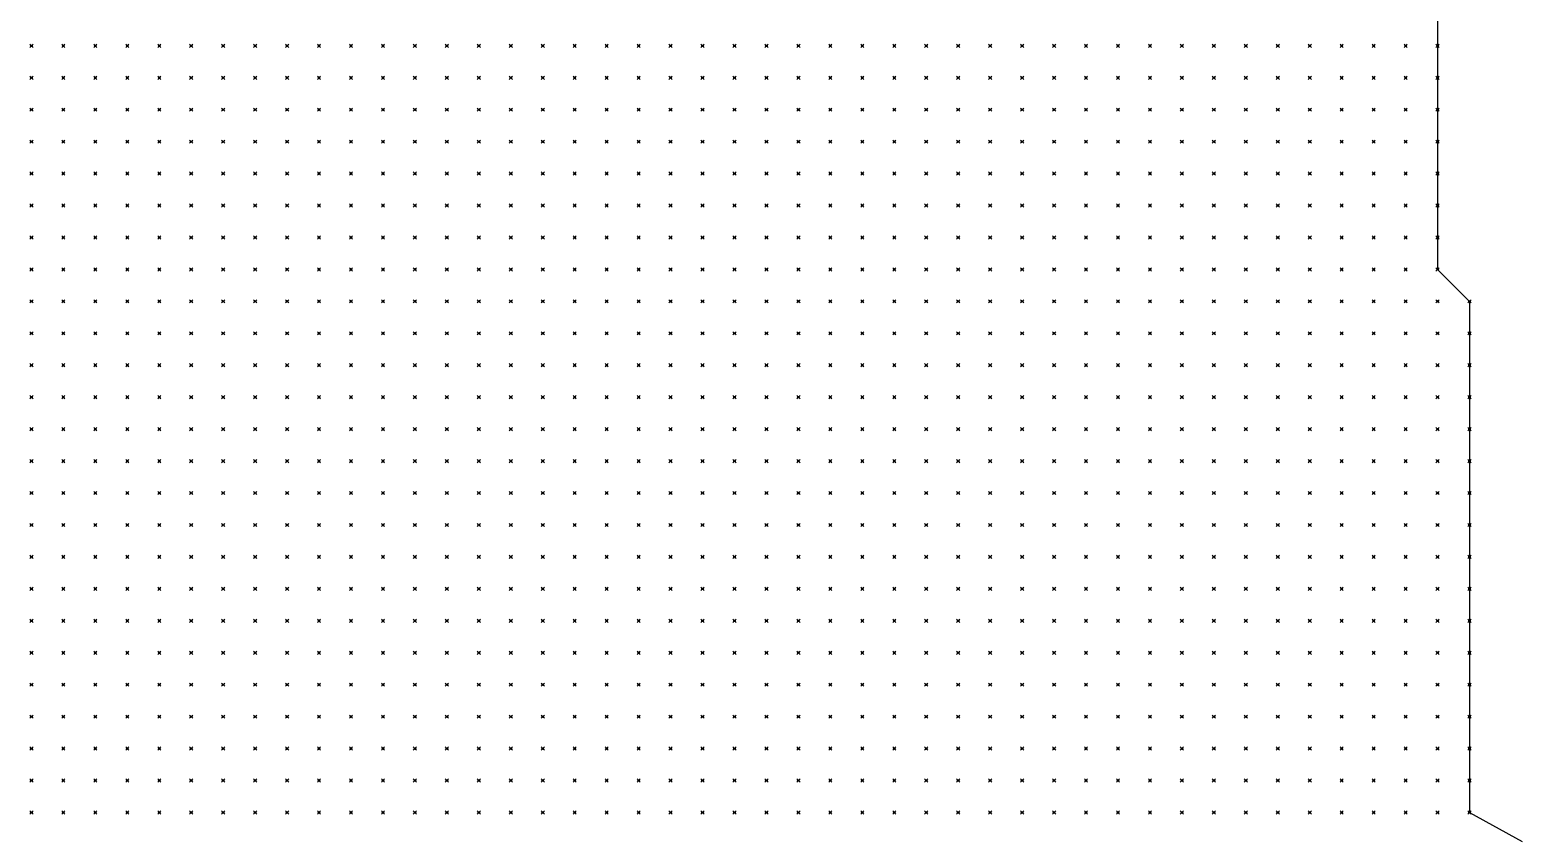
# Model space of a CAD drawing. Header units: metres. Extents: x 441556 to 446409, y 432338 to 461058.
# Drawn here: x 443958 to 444098.1, y 446249.8 to 446325.7 of the extents above; entities that cross this region are included whole.
import ezdxf

# ---------------------------------------------------------------- set-up
doc = ezdxf.new("R2010")
doc.units = ezdxf.units.M
doc.header["$MEASUREMENT"] = 0
doc.header["$PDMODE"] = 35
doc.header["$PDSIZE"] = 0.15
doc.layers.add('DTM-INT_YP', color=121, linetype='Continuous')
doc.layers.add('DTM-NOK-RevN_POINTS', color=91, linetype='Continuous')

msp = doc.modelspace()

# ---------------------------------------------------------------- linework, layer by layer
at = {"layer": 'DTM-INT_YP'}
msp.add_polyline3d([(444090.16, 446327.16, 349.988), (444090.16, 446324.161, 349.952), (444090.16, 446321.161, 349.783), (444090.16, 446318.162, 349.921), (444090.16, 446315.163, 349.758), (444090.16, 446312.163, 349.681), (444090.16, 446309.164, 349.545), (444090.16, 446306.165, 349.997), (444090.16, 446303.165, 349.622), (444093.16, 446300.166, 349.329), (444093.16, 446297.167, 349.248), (444093.16, 446294.167, 349.125), (444093.16, 446291.168, 349.168), (444093.16, 446288.168, 348.927), (444093.16, 446285.169, 348.977), (444093.16, 446282.17, 348.894), (444093.16, 446279.17, 348.795), (444093.16, 446276.171, 348.665), (444093.16, 446273.172, 348.413), (444093.16, 446270.172, 348.377), (444093.16, 446267.173, 348.272), (444093.16, 446264.174, 348.233), (444093.16, 446261.174, 348.109), (444093.16, 446258.175, 347.888), (444093.16, 446255.176, 347.664), (444093.16, 446252.176, 347.616), (444098.099, 446249.464, 347.493)], dxfattribs=at)
at = {"layer": 'DTM-NOK-RevN_POINTS'}
for p in [(443958.189, 446324.161, 442.168), (443961.188, 446324.161, 440.755), (443964.187, 446324.161, 439.282), (443967.187, 446324.161, 437.726), (443970.186, 446324.161, 436.092), (443973.185, 446324.161, 434.684), (443976.185, 446324.161, 432.934), (443979.184, 446324.161, 431.503), (443982.183, 446324.161, 430.273), (443985.183, 446324.161, 428.996), (443988.182, 446324.161, 426.926), (443991.181, 446324.161, 425.222), (443994.181, 446324.161, 423.808), (443997.18, 446324.161, 422.384), (444000.18, 446324.161, 420.643), (444003.179, 446324.161, 418.732), (444006.178, 446324.161, 417.276), (444009.178, 446324.161, 415.7), (444012.177, 446324.161, 414.217), (444015.176, 446324.161, 412.658), (444018.176, 446324.161, 410.65), (444021.175, 446324.161, 408.686), (444024.174, 446324.161, 407.014), (444027.174, 446324.161, 405.341), (444030.173, 446324.161, 403.46), (444033.173, 446324.161, 401.757), (444036.172, 446324.161, 399.728), (444039.171, 446324.161, 397.044), (444042.171, 446324.161, 394.57), (444045.17, 446324.161, 391.947), (444048.169, 446324.161, 389.099), (444051.169, 446324.161, 386.148), (444054.168, 446324.161, 383.408), (444057.167, 446324.161, 380.376), (444060.167, 446324.161, 377.384), (444063.166, 446324.161, 374.613), (444066.165, 446324.161, 372.143), (444069.165, 446324.161, 369.45), (444072.164, 446324.161, 367.114), (444075.164, 446324.161, 364.08), (444078.163, 446324.161, 361.611), (444081.162, 446324.161, 357.169), (444084.162, 446324.161, 354.132), (444087.161, 446324.161, 351.112), (444090.16, 446324.161, 349.952), (443958.189, 446321.161, 441.632), (443961.188, 446321.161, 440.25), (443964.187, 446321.161, 438.853), (443967.187, 446321.161, 437.223), (443970.186, 446321.161, 435.727), (443973.185, 446321.161, 433.945), (443976.185, 446321.161, 432.423), (443979.184, 446321.161, 430.915), (443982.183, 446321.161, 429.741), (443985.183, 446321.161, 428.438), (443988.182, 446321.161, 426.655), (443991.181, 446321.161, 424.881), (443994.181, 446321.161, 423.577), (443997.18, 446321.161, 422.058), (444000.18, 446321.161, 420.431), (444003.179, 446321.161, 418.651), (444006.178, 446321.161, 417.226), (444009.178, 446321.161, 415.663), (444012.177, 446321.161, 414.218), (444015.176, 446321.161, 412.794), (444018.176, 446321.161, 410.97), (444021.175, 446321.161, 408.986), (444024.174, 446321.161, 407.266), (444027.174, 446321.161, 405.535), (444030.173, 446321.161, 403.758), (444033.173, 446321.161, 401.911), (444036.172, 446321.161, 399.359), (444039.171, 446321.161, 396.597), (444042.171, 446321.161, 393.997), (444045.17, 446321.161, 390.832), (444048.169, 446321.161, 388.251), (444051.169, 446321.161, 385.129), (444054.168, 446321.161, 382.332), (444057.167, 446321.161, 379.428), (444060.167, 446321.161, 376.577), (444063.166, 446321.161, 373.958), (444066.165, 446321.161, 371.524), (444069.165, 446321.161, 368.918), (444072.164, 446321.161, 365.892), (444075.164, 446321.161, 363.03), (444078.163, 446321.161, 360.595), (444081.162, 446321.161, 358.458), (444084.162, 446321.161, 354.682), (444087.161, 446321.161, 351.328), (444090.16, 446321.161, 349.783), (443958.189, 446318.162, 441.094), (443961.188, 446318.162, 439.618), (443964.187, 446318.162, 438.086), (443967.187, 446318.162, 436.6), (443970.186, 446318.162, 434.976), (443973.185, 446318.162, 433.093), (443976.185, 446318.162, 432.093), (443979.184, 446318.162, 430.734), (443982.183, 446318.162, 429.225), (443985.183, 446318.162, 427.971), (443988.182, 446318.162, 426.118), (443991.181, 446318.162, 424.61), (443994.181, 446318.162, 423.34), (443997.18, 446318.162, 421.825), (444000.18, 446318.162, 420.355), (444003.179, 446318.162, 418.538), (444006.178, 446318.162, 417.116), (444009.178, 446318.162, 415.539), (444012.177, 446318.162, 414.237), (444015.176, 446318.162, 412.881), (444018.176, 446318.162, 411.119), (444021.175, 446318.162, 409.427), (444024.174, 446318.162, 407.611), (444027.174, 446318.162, 405.776), (444030.173, 446318.162, 404.034), (444033.173, 446318.162, 401.891), (444036.172, 446318.162, 399.225), (444039.171, 446318.162, 396.257), (444042.171, 446318.162, 393.493), (444045.17, 446318.162, 390.672), (444048.169, 446318.162, 387.622), (444051.169, 446318.162, 385.029), (444054.168, 446318.162, 382.154), (444057.167, 446318.162, 379.574), (444060.167, 446318.162, 376.881), (444063.166, 446318.162, 374.093), (444066.165, 446318.162, 371.411), (444069.165, 446318.162, 368.671), (444072.164, 446318.162, 365.486), (444075.164, 446318.162, 363.045), (444078.163, 446318.162, 360.556), (444081.162, 446318.162, 358.445), (444084.162, 446318.162, 355.407), (444087.161, 446318.162, 350.935), (444090.16, 446318.162, 349.921), (443958.189, 446315.163, 440.352), (443961.188, 446315.163, 438.855), (443964.187, 446315.163, 437.472), (443967.187, 446315.163, 435.966), (443970.186, 446315.163, 434.272), (443973.185, 446315.163, 432.642), (443976.185, 446315.163, 431.52), (443979.184, 446315.163, 430.206), (443982.183, 446315.163, 428.721), (443985.183, 446315.163, 427.564), (443988.182, 446315.163, 425.615), (443991.181, 446315.163, 424.358), (443994.181, 446315.163, 423.14), (443997.18, 446315.163, 421.655), (444000.18, 446315.163, 420.153), (444003.179, 446315.163, 418.438), (444006.178, 446315.163, 416.99), (444009.178, 446315.163, 415.579), (444012.177, 446315.163, 414.217), (444015.176, 446315.163, 412.937), (444018.176, 446315.163, 411.157), (444021.175, 446315.163, 409.517), (444024.174, 446315.163, 407.631), (444027.174, 446315.163, 405.852), (444030.173, 446315.163, 403.977), (444033.173, 446315.163, 401.545), (444036.172, 446315.163, 398.816), (444039.171, 446315.163, 396.067), (444042.171, 446315.163, 393.549), (444045.17, 446315.163, 390.729), (444048.169, 446315.163, 387.947), (444051.169, 446315.163, 385.355), (444054.168, 446315.163, 382.91), (444057.167, 446315.163, 380.107), (444060.167, 446315.163, 377.231), (444063.166, 446315.163, 374.365), (444066.165, 446315.163, 371.778), (444069.165, 446315.163, 369.312), (444072.164, 446315.163, 366.282), (444075.164, 446315.163, 363.034), (444078.163, 446315.163, 360.434), (444081.162, 446315.163, 357.967), (444084.162, 446315.163, 355.23), (444087.161, 446315.163, 352.652), (444090.16, 446315.163, 349.758), (443958.189, 446312.163, 439.578), (443961.188, 446312.163, 438.058), (443964.187, 446312.163, 436.662), (443967.187, 446312.163, 435.367), (443970.186, 446312.163, 433.732), (443973.185, 446312.163, 432.082), (443976.185, 446312.163, 431.014), (443979.184, 446312.163, 429.572), (443982.183, 446312.163, 428.267), (443985.183, 446312.163, 427.174), (443988.182, 446312.163, 425.3), (443991.181, 446312.163, 423.971), (443994.181, 446312.163, 422.778), (443997.18, 446312.163, 421.476), (444000.18, 446312.163, 419.887), (444003.179, 446312.163, 418.235), (444006.178, 446312.163, 416.886), (444009.178, 446312.163, 415.493), (444012.177, 446312.163, 414.182), (444015.176, 446312.163, 412.835), (444018.176, 446312.163, 411.241), (444021.175, 446312.163, 409.53), (444024.174, 446312.163, 407.647), (444027.174, 446312.163, 405.789), (444030.173, 446312.163, 403.707), (444033.173, 446312.163, 401.363), (444036.172, 446312.163, 398.624), (444039.171, 446312.163, 396.168), (444042.171, 446312.163, 393.717), (444045.17, 446312.163, 390.892), (444048.169, 446312.163, 388.221), (444051.169, 446312.163, 385.646), (444054.168, 446312.163, 382.986), (444057.167, 446312.163, 380.37), (444060.167, 446312.163, 377.349), (444063.166, 446312.163, 374.849), (444066.165, 446312.163, 371.955), (444069.165, 446312.163, 369.477), (444072.164, 446312.163, 367.101), (444075.164, 446312.163, 363.068), (444078.163, 446312.163, 360.636), (444081.162, 446312.163, 358.322), (444084.162, 446312.163, 356.602), (444087.161, 446312.163, 353.658), (444090.16, 446312.163, 349.681), (443958.189, 446309.164, 438.865), (443961.188, 446309.164, 437.583), (443964.187, 446309.164, 436.178), (443967.187, 446309.164, 434.729), (443970.186, 446309.164, 433.186), (443973.185, 446309.164, 431.515), (443976.185, 446309.164, 430.446), (443979.184, 446309.164, 429.124), (443982.183, 446309.164, 427.894), (443985.183, 446309.164, 427.016), (443988.182, 446309.164, 424.881), (443991.181, 446309.164, 423.715), (443994.181, 446309.164, 422.537), (443997.18, 446309.164, 421.185), (444000.18, 446309.164, 419.802), (444003.179, 446309.164, 418.14), (444006.178, 446309.164, 416.84), (444009.178, 446309.164, 415.327), (444012.177, 446309.164, 414.035), (444015.176, 446309.164, 412.712), (444018.176, 446309.164, 411.279), (444021.175, 446309.164, 409.464), (444024.174, 446309.164, 407.581), (444027.174, 446309.164, 405.726), (444030.173, 446309.164, 403.567), (444033.173, 446309.164, 401.138), (444036.172, 446309.164, 398.909), (444039.171, 446309.164, 396.271), (444042.171, 446309.164, 393.816), (444045.17, 446309.164, 390.972), (444048.169, 446309.164, 388.401), (444051.169, 446309.164, 385.772), (444054.168, 446309.164, 383.51), (444057.167, 446309.164, 380.611), (444060.167, 446309.164, 377.757), (444063.166, 446309.164, 375.127), (444066.165, 446309.164, 372.62), (444069.165, 446309.164, 370.181), (444072.164, 446309.164, 367.285), (444075.164, 446309.164, 363.813), (444078.163, 446309.164, 360.952), (444081.162, 446309.164, 358.645), (444084.162, 446309.164, 356.778), (444087.161, 446309.164, 355.127), (444090.16, 446309.164, 349.545), (443958.189, 446306.165, 438.552), (443961.188, 446306.165, 437.191), (443964.187, 446306.165, 435.624), (443967.187, 446306.165, 434.079), (443970.186, 446306.165, 432.59), (443973.185, 446306.165, 431.199), (443976.185, 446306.165, 430.21), (443979.184, 446306.165, 428.872), (443982.183, 446306.165, 427.63), (443985.183, 446306.165, 426.543), (443988.182, 446306.165, 424.718), (443991.181, 446306.165, 423.484), (443994.181, 446306.165, 422.297), (443997.18, 446306.165, 420.974), (444000.18, 446306.165, 419.625), (444003.179, 446306.165, 417.964), (444006.178, 446306.165, 416.67), (444009.178, 446306.165, 415.282), (444012.177, 446306.165, 413.94), (444015.176, 446306.165, 412.679), (444018.176, 446306.165, 411.275), (444021.175, 446306.165, 409.377), (444024.174, 446306.165, 407.546), (444027.174, 446306.165, 405.516), (444030.173, 446306.165, 403.289), (444033.173, 446306.165, 401.263), (444036.172, 446306.165, 399.071), (444039.171, 446306.165, 396.535), (444042.171, 446306.165, 394.156), (444045.17, 446306.165, 391.38), (444048.169, 446306.165, 388.686), (444051.169, 446306.165, 386.247), (444054.168, 446306.165, 384.039), (444057.167, 446306.165, 381.031), (444060.167, 446306.165, 378.144), (444063.166, 446306.165, 375.581), (444066.165, 446306.165, 373.011), (444069.165, 446306.165, 370.437), (444072.164, 446306.165, 367.305), (444075.164, 446306.165, 364.494), (444078.163, 446306.165, 361.268), (444081.162, 446306.165, 358.723), (444084.162, 446306.165, 356.539), (444087.161, 446306.165, 354.189), (444090.16, 446306.165, 349.997), (443958.189, 446303.165, 438.144), (443961.188, 446303.165, 436.595), (443964.187, 446303.165, 435.126), (443967.187, 446303.165, 433.707), (443970.186, 446303.165, 432.304), (443973.185, 446303.165, 431.005), (443976.185, 446303.165, 429.848), (443979.184, 446303.165, 428.484), (443982.183, 446303.165, 427.321), (443985.183, 446303.165, 426.187), (443988.182, 446303.165, 424.311), (443991.181, 446303.165, 423.326), (443994.181, 446303.165, 422.029), (443997.18, 446303.165, 420.864), (444000.18, 446303.165, 419.467), (444003.179, 446303.165, 417.876), (444006.178, 446303.165, 416.47), (444009.178, 446303.165, 415.251), (444012.177, 446303.165, 413.949), (444015.176, 446303.165, 412.534), (444018.176, 446303.165, 411.097), (444021.175, 446303.165, 409.457), (444024.174, 446303.165, 407.526), (444027.174, 446303.165, 405.237), (444030.173, 446303.165, 403.041), (444033.173, 446303.165, 401.2), (444036.172, 446303.165, 399.36), (444039.171, 446303.165, 397.162), (444042.171, 446303.165, 394.468), (444045.17, 446303.165, 391.834), (444048.169, 446303.165, 389.207), (444051.169, 446303.165, 386.424), (444054.168, 446303.165, 383.959), (444057.167, 446303.165, 380.981), (444060.167, 446303.165, 378.439), (444063.166, 446303.165, 375.81), (444066.165, 446303.165, 373.298), (444069.165, 446303.165, 370.28), (444072.164, 446303.165, 367.853), (444075.164, 446303.165, 365.222), (444078.163, 446303.165, 361.177), (444081.162, 446303.165, 358.442), (444084.162, 446303.165, 356.173), (444087.161, 446303.165, 354.838), (444090.16, 446303.165, 349.622), (443958.189, 446300.166, 437.474), (443961.188, 446300.166, 436.082), (443964.187, 446300.166, 434.686), (443967.187, 446300.166, 433.283), (443970.186, 446300.166, 432.021), (443973.185, 446300.166, 430.669), (443976.185, 446300.166, 429.454), (443979.184, 446300.166, 428.246), (443982.183, 446300.166, 427.021), (443985.183, 446300.166, 425.913), (443988.182, 446300.166, 424.196), (443991.181, 446300.166, 423.154), (443994.181, 446300.166, 421.932), (443997.18, 446300.166, 420.78), (444000.18, 446300.166, 419.496), (444003.179, 446300.166, 417.928), (444006.178, 446300.166, 416.523), (444009.178, 446300.166, 415.227), (444012.177, 446300.166, 413.91), (444015.176, 446300.166, 412.347), (444018.176, 446300.166, 411.029), (444021.175, 446300.166, 409.485), (444024.174, 446300.166, 407.351), (444027.174, 446300.166, 405.29), (444030.173, 446300.166, 403.273), (444033.173, 446300.166, 401.463), (444036.172, 446300.166, 399.455), (444039.171, 446300.166, 397.362), (444042.171, 446300.166, 394.977), (444045.17, 446300.166, 392.245), (444048.169, 446300.166, 389.423), (444051.169, 446300.166, 387.018), (444054.168, 446300.166, 384.722), (444057.167, 446300.166, 381.78), (444060.167, 446300.166, 379.033), (444063.166, 446300.166, 376.527), (444066.165, 446300.166, 373.691), (444069.165, 446300.166, 371.141), (444072.164, 446300.166, 368.29), (444075.164, 446300.166, 365.491), (444078.163, 446300.166, 361.687), (444081.162, 446300.166, 358.56), (444084.162, 446300.166, 356.202), (444087.161, 446300.166, 354.483), (444090.16, 446300.166, 349.62), (444093.16, 446300.166, 349.329), (443958.189, 446297.167, 436.851), (443961.188, 446297.167, 435.57), (443964.187, 446297.167, 434.233), (443967.187, 446297.167, 432.812), (443970.186, 446297.167, 431.466), (443973.185, 446297.167, 430.154), (443976.185, 446297.167, 429.076), (443979.184, 446297.167, 427.924), (443982.183, 446297.167, 426.946), (443985.183, 446297.167, 425.78), (443988.182, 446297.167, 424.096), (443991.181, 446297.167, 423.022), (443994.181, 446297.167, 421.804), (443997.18, 446297.167, 420.65), (444000.18, 446297.167, 419.41), (444003.179, 446297.167, 417.817), (444006.178, 446297.167, 416.541), (444009.178, 446297.167, 415.335), (444012.177, 446297.167, 413.839), (444015.176, 446297.167, 412.101), (444018.176, 446297.167, 411.016), (444021.175, 446297.167, 409.616), (444024.174, 446297.167, 407.527), (444027.174, 446297.167, 405.499), (444030.173, 446297.167, 403.534), (444033.173, 446297.167, 401.682), (444036.172, 446297.167, 399.641), (444039.171, 446297.167, 397.728), (444042.171, 446297.167, 395.325), (444045.17, 446297.167, 392.615), (444048.169, 446297.167, 389.854), (444051.169, 446297.167, 387.539), (444054.168, 446297.167, 385.06), (444057.167, 446297.167, 382.329), (444060.167, 446297.167, 379.592), (444063.166, 446297.167, 376.949), (444066.165, 446297.167, 374.252), (444069.165, 446297.167, 371.799), (444072.164, 446297.167, 369.019), (444075.164, 446297.167, 366.171), (444078.163, 446297.167, 362.555), (444081.162, 446297.167, 358.218), (444084.162, 446297.167, 355.59), (444087.161, 446297.167, 354.387), (444090.16, 446297.167, 351.358), (444093.16, 446297.167, 349.248), (443958.189, 446294.167, 436.462), (443961.188, 446294.167, 435.128), (443964.187, 446294.167, 433.748), (443967.187, 446294.167, 432.584), (443970.186, 446294.167, 431.36), (443973.185, 446294.167, 430.178), (443976.185, 446294.167, 428.969), (443979.184, 446294.167, 427.736), (443982.183, 446294.167, 426.887), (443985.183, 446294.167, 425.668), (443988.182, 446294.167, 424.016), (443991.181, 446294.167, 422.992), (443994.181, 446294.167, 421.665), (443997.18, 446294.167, 420.55), (444000.18, 446294.167, 419.294), (444003.179, 446294.167, 417.764), (444006.178, 446294.167, 416.424), (444009.178, 446294.167, 415.19), (444012.177, 446294.167, 413.613), (444015.176, 446294.167, 411.741), (444018.176, 446294.167, 410.88), (444021.175, 446294.167, 409.646), (444024.174, 446294.167, 407.775), (444027.174, 446294.167, 405.723), (444030.173, 446294.167, 403.621), (444033.173, 446294.167, 401.985), (444036.172, 446294.167, 400.117), (444039.171, 446294.167, 398.033), (444042.171, 446294.167, 395.596), (444045.17, 446294.167, 392.802), (444048.169, 446294.167, 390.296), (444051.169, 446294.167, 387.863), (444054.168, 446294.167, 385.066), (444057.167, 446294.167, 382.673), (444060.167, 446294.167, 379.569), (444063.166, 446294.167, 376.93), (444066.165, 446294.167, 373.986), (444069.165, 446294.167, 371.431), (444072.164, 446294.167, 369.095), (444075.164, 446294.167, 366.032), (444078.163, 446294.167, 363.488), (444081.162, 446294.167, 359.671), (444084.162, 446294.167, 355.641), (444087.161, 446294.167, 352.872), (444090.16, 446294.167, 349.627), (444093.16, 446294.167, 349.125), (443958.189, 446291.168, 436.314), (443961.188, 446291.168, 434.972), (443964.187, 446291.168, 433.609), (443967.187, 446291.168, 432.21), (443970.186, 446291.168, 431.054), (443973.185, 446291.168, 429.975), (443976.185, 446291.168, 428.819), (443979.184, 446291.168, 427.675), (443982.183, 446291.168, 426.767), (443985.183, 446291.168, 425.558), (443988.182, 446291.168, 423.92), (443991.181, 446291.168, 422.9), (443994.181, 446291.168, 421.654), (443997.18, 446291.168, 420.335), (444000.18, 446291.168, 419.151), (444003.179, 446291.168, 417.795), (444006.178, 446291.168, 416.126), (444009.178, 446291.168, 414.787), (444012.177, 446291.168, 413.248), (444015.176, 446291.168, 411.775), (444018.176, 446291.168, 410.677), (444021.175, 446291.168, 409.274), (444024.174, 446291.168, 407.971), (444027.174, 446291.168, 406), (444030.173, 446291.168, 403.888), (444033.173, 446291.168, 402.265), (444036.172, 446291.168, 400.41), (444039.171, 446291.168, 398.168), (444042.171, 446291.168, 395.68), (444045.17, 446291.168, 393.208), (444048.169, 446291.168, 390.564), (444051.169, 446291.168, 388.224), (444054.168, 446291.168, 385.773), (444057.167, 446291.168, 382.621), (444060.167, 446291.168, 380.039), (444063.166, 446291.168, 377.155), (444066.165, 446291.168, 374.143), (444069.165, 446291.168, 371.825), (444072.164, 446291.168, 369.565), (444075.164, 446291.168, 366.065), (444078.163, 446291.168, 363.974), (444081.162, 446291.168, 357.037), (444084.162, 446291.168, 355.096), (444087.161, 446291.168, 353.225), (444090.16, 446291.168, 349.526), (444093.16, 446291.168, 349.168), (443958.189, 446288.168, 435.897), (443961.188, 446288.168, 434.53), (443964.187, 446288.168, 433.17), (443967.187, 446288.168, 432.091), (443970.186, 446288.168, 430.953), (443973.185, 446288.168, 429.853), (443976.185, 446288.168, 428.645), (443979.184, 446288.168, 427.582), (443982.183, 446288.168, 426.829), (443985.183, 446288.168, 425.406), (443988.182, 446288.168, 423.949), (443991.181, 446288.168, 422.851), (443994.181, 446288.168, 421.503), (443997.18, 446288.168, 420.239), (444000.18, 446288.168, 418.96), (444003.179, 446288.168, 417.447), (444006.178, 446288.168, 415.424), (444009.178, 446288.168, 413.99), (444012.177, 446288.168, 412.936), (444015.176, 446288.168, 411.73), (444018.176, 446288.168, 410.569), (444021.175, 446288.168, 409.293), (444024.174, 446288.168, 407.997), (444027.174, 446288.168, 406.215), (444030.173, 446288.168, 404.065), (444033.173, 446288.168, 402.442), (444036.172, 446288.168, 400.579), (444039.171, 446288.168, 398.596), (444042.171, 446288.168, 395.987), (444045.17, 446288.168, 393.462), (444048.169, 446288.168, 390.874), (444051.169, 446288.168, 388.253), (444054.168, 446288.168, 385.59), (444057.167, 446288.168, 382.999), (444060.167, 446288.168, 380.161), (444063.166, 446288.168, 377.33), (444066.165, 446288.168, 374.556), (444069.165, 446288.168, 372.105), (444072.164, 446288.168, 369.612), (444075.164, 446288.168, 366.408), (444078.163, 446288.168, 364.66), (444081.162, 446288.168, 359.812), (444084.162, 446288.168, 355.469), (444087.161, 446288.168, 352.862), (444090.16, 446288.168, 350.035), (444093.16, 446288.168, 348.927), (443958.189, 446285.169, 435.556), (443961.188, 446285.169, 434.295), (443964.187, 446285.169, 433.019), (443967.187, 446285.169, 431.794), (443970.186, 446285.169, 430.632), (443973.185, 446285.169, 429.509), (443976.185, 446285.169, 428.466), (443979.184, 446285.169, 427.397), (443982.183, 446285.169, 426.788), (443985.183, 446285.169, 425.305), (443988.182, 446285.169, 423.842), (443991.181, 446285.169, 422.927), (443994.181, 446285.169, 421.463), (443997.18, 446285.169, 420.003), (444000.18, 446285.169, 418.446), (444003.179, 446285.169, 416.541), (444006.178, 446285.169, 414.722), (444009.178, 446285.169, 413.569), (444012.177, 446285.169, 412.877), (444015.176, 446285.169, 411.802), (444018.176, 446285.169, 410.716), (444021.175, 446285.169, 409.46), (444024.174, 446285.169, 408.024), (444027.174, 446285.169, 406.327), (444030.173, 446285.169, 404.756), (444033.173, 446285.169, 402.725), (444036.172, 446285.169, 400.698), (444039.171, 446285.169, 398.904), (444042.171, 446285.169, 396.435), (444045.17, 446285.169, 393.814), (444048.169, 446285.169, 390.993), (444051.169, 446285.169, 388.266), (444054.168, 446285.169, 385.399), (444057.167, 446285.169, 382.587), (444060.167, 446285.169, 379.935), (444063.166, 446285.169, 377.356), (444066.165, 446285.169, 374.34), (444069.165, 446285.169, 371.496), (444072.164, 446285.169, 369.298), (444075.164, 446285.169, 366.301), (444078.163, 446285.169, 363.948), (444081.162, 446285.169, 360.641), (444084.162, 446285.169, 356.52), (444087.161, 446285.169, 353.196), (444090.16, 446285.169, 349.562), (444093.16, 446285.169, 348.977), (443958.189, 446282.17, 435.44), (443961.188, 446282.17, 433.886), (443964.187, 446282.17, 432.883), (443967.187, 446282.17, 431.673), (443970.186, 446282.17, 430.579), (443973.185, 446282.17, 429.451), (443976.185, 446282.17, 428.335), (443979.184, 446282.17, 427.314), (443982.183, 446282.17, 426.657), (443985.183, 446282.17, 425.278), (443988.182, 446282.17, 423.726), (443991.181, 446282.17, 422.634), (443994.181, 446282.17, 421.073), (443997.18, 446282.17, 419.584), (444000.18, 446282.17, 417.871), (444003.179, 446282.17, 415.811), (444006.178, 446282.17, 414.403), (444009.178, 446282.17, 413.419), (444012.177, 446282.17, 412.718), (444015.176, 446282.17, 411.707), (444018.176, 446282.17, 410.703), (444021.175, 446282.17, 409.486), (444024.174, 446282.17, 408.13), (444027.174, 446282.17, 406.744), (444030.173, 446282.17, 405.349), (444033.173, 446282.17, 403.615), (444036.172, 446282.17, 401.347), (444039.171, 446282.17, 399.386), (444042.171, 446282.17, 396.964), (444045.17, 446282.17, 394.071), (444048.169, 446282.17, 391.261), (444051.169, 446282.17, 388.126), (444054.168, 446282.17, 384.939), (444057.167, 446282.17, 382.228), (444060.167, 446282.17, 379.645), (444063.166, 446282.17, 376.593), (444066.165, 446282.17, 373.931), (444069.165, 446282.17, 371.193), (444072.164, 446282.17, 368.241), (444075.164, 446282.17, 365.611), (444078.163, 446282.17, 363.598), (444081.162, 446282.17, 360.906), (444084.162, 446282.17, 356.005), (444087.161, 446282.17, 353.016), (444090.16, 446282.17, 350.343), (444093.16, 446282.17, 348.894), (443958.189, 446279.17, 435.303), (443961.188, 446279.17, 433.787), (443964.187, 446279.17, 432.635), (443967.187, 446279.17, 431.457), (443970.186, 446279.17, 430.527), (443973.185, 446279.17, 429.352), (443976.185, 446279.17, 428.379), (443979.184, 446279.17, 427.31), (443982.183, 446279.17, 426.443), (443985.183, 446279.17, 424.882), (443988.182, 446279.17, 423.595), (443991.181, 446279.17, 422.514), (443994.181, 446279.17, 420.88), (443997.18, 446279.17, 419.337), (444000.18, 446279.17, 417.42), (444003.179, 446279.17, 415.424), (444006.178, 446279.17, 414.215), (444009.178, 446279.17, 413.351), (444012.177, 446279.17, 412.441), (444015.176, 446279.17, 411.444), (444018.176, 446279.17, 410.312), (444021.175, 446279.17, 409.376), (444024.174, 446279.17, 408.172), (444027.174, 446279.17, 406.85), (444030.173, 446279.17, 405.926), (444033.173, 446279.17, 404.315), (444036.172, 446279.17, 402.151), (444039.171, 446279.17, 399.955), (444042.171, 446279.17, 396.987), (444045.17, 446279.17, 394.412), (444048.169, 446279.17, 391.811), (444051.169, 446279.17, 388.721), (444054.168, 446279.17, 385.141), (444057.167, 446279.17, 382.392), (444060.167, 446279.17, 379.041), (444063.166, 446279.17, 376.375), (444066.165, 446279.17, 373.917), (444069.165, 446279.17, 371.685), (444072.164, 446279.17, 368.831), (444075.164, 446279.17, 365.918), (444078.163, 446279.17, 363.503), (444081.162, 446279.17, 360.328), (444084.162, 446279.17, 356.672), (444087.161, 446279.17, 353.191), (444090.16, 446279.17, 350.121), (444093.16, 446279.17, 348.795), (443958.189, 446276.171, 435.191), (443961.188, 446276.171, 433.546), (443964.187, 446276.171, 432.645), (443967.187, 446276.171, 431.586), (443970.186, 446276.171, 430.374), (443973.185, 446276.171, 429.363), (443976.185, 446276.171, 428.369), (443979.184, 446276.171, 427.264), (443982.183, 446276.171, 426.194), (443985.183, 446276.171, 424.82), (443988.182, 446276.171, 423.542), (443991.181, 446276.171, 422.196), (443994.181, 446276.171, 420.961), (443997.18, 446276.171, 419.167), (444000.18, 446276.171, 417.082), (444003.179, 446276.171, 415.267), (444006.178, 446276.171, 413.988), (444009.178, 446276.171, 413.109), (444012.177, 446276.171, 411.918), (444015.176, 446276.171, 410.846), (444018.176, 446276.171, 409.924), (444021.175, 446276.171, 409.373), (444024.174, 446276.171, 408.122), (444027.174, 446276.171, 406.975), (444030.173, 446276.171, 406.045), (444033.173, 446276.171, 404.824), (444036.172, 446276.171, 402.794), (444039.171, 446276.171, 400.282), (444042.171, 446276.171, 397.533), (444045.17, 446276.171, 394.539), (444048.169, 446276.171, 391.93), (444051.169, 446276.171, 389.269), (444054.168, 446276.171, 386.14), (444057.167, 446276.171, 382.795), (444060.167, 446276.171, 379.793), (444063.166, 446276.171, 376.706), (444066.165, 446276.171, 374.635), (444069.165, 446276.171, 372.135), (444072.164, 446276.171, 368.839), (444075.164, 446276.171, 365.994), (444078.163, 446276.171, 363.105), (444081.162, 446276.171, 361.082), (444084.162, 446276.171, 356.805), (444087.161, 446276.171, 353.859), (444090.16, 446276.171, 350.883), (444093.16, 446276.171, 348.665), (443958.189, 446273.172, 434.905), (443961.188, 446273.172, 433.284), (443964.187, 446273.172, 432.502), (443967.187, 446273.172, 431.423), (443970.186, 446273.172, 430.398), (443973.185, 446273.172, 429.278), (443976.185, 446273.172, 428.269), (443979.184, 446273.172, 427.146), (443982.183, 446273.172, 426.007), (443985.183, 446273.172, 424.687), (443988.182, 446273.172, 423.113), (443991.181, 446273.172, 421.997), (443994.181, 446273.172, 420.829), (443997.18, 446273.172, 419.286), (444000.18, 446273.172, 417.316), (444003.179, 446273.172, 415.373), (444006.178, 446273.172, 413.652), (444009.178, 446273.172, 412.43), (444012.177, 446273.172, 411.381), (444015.176, 446273.172, 410.315), (444018.176, 446273.172, 409.471), (444021.175, 446273.172, 408.979), (444024.174, 446273.172, 407.825), (444027.174, 446273.172, 406.828), (444030.173, 446273.172, 406.02), (444033.173, 446273.172, 404.831), (444036.172, 446273.172, 402.972), (444039.171, 446273.172, 400.323), (444042.171, 446273.172, 397.851), (444045.17, 446273.172, 394.659), (444048.169, 446273.172, 392.077), (444051.169, 446273.172, 389.053), (444054.168, 446273.172, 385.82), (444057.167, 446273.172, 382.69), (444060.167, 446273.172, 379.989), (444063.166, 446273.172, 376.874), (444066.165, 446273.172, 374.505), (444069.165, 446273.172, 371.316), (444072.164, 446273.172, 368.738), (444075.164, 446273.172, 365.687), (444078.163, 446273.172, 362.621), (444081.162, 446273.172, 360.156), (444084.162, 446273.172, 355.979), (444087.161, 446273.172, 353.902), (444090.16, 446273.172, 350.449), (444093.16, 446273.172, 348.413), (443958.189, 446270.172, 434.609), (443961.188, 446270.172, 433.216), (443964.187, 446270.172, 432.411), (443967.187, 446270.172, 431.405), (443970.186, 446270.172, 430.375), (443973.185, 446270.172, 429.263), (443976.185, 446270.172, 428.229), (443979.184, 446270.172, 426.989), (443982.183, 446270.172, 425.918), (443985.183, 446270.172, 424.716), (443988.182, 446270.172, 423.129), (443991.181, 446270.172, 421.866), (443994.181, 446270.172, 420.722), (443997.18, 446270.172, 419.321), (444000.18, 446270.172, 417.324), (444003.179, 446270.172, 415.319), (444006.178, 446270.172, 413.502), (444009.178, 446270.172, 412.021), (444012.177, 446270.172, 410.955), (444015.176, 446270.172, 409.919), (444018.176, 446270.172, 409.014), (444021.175, 446270.172, 408.368), (444024.174, 446270.172, 407.323), (444027.174, 446270.172, 406.371), (444030.173, 446270.172, 405.746), (444033.173, 446270.172, 404.782), (444036.172, 446270.172, 402.979), (444039.171, 446270.172, 400.6), (444042.171, 446270.172, 397.663), (444045.17, 446270.172, 394.987), (444048.169, 446270.172, 392.089), (444051.169, 446270.172, 388.518), (444054.168, 446270.172, 385.661), (444057.167, 446270.172, 382.852), (444060.167, 446270.172, 380.166), (444063.166, 446270.172, 377.491), (444066.165, 446270.172, 374.035), (444069.165, 446270.172, 370.94), (444072.164, 446270.172, 368.066), (444075.164, 446270.172, 365.895), (444078.163, 446270.172, 362.679), (444081.162, 446270.172, 360.679), (444084.162, 446270.172, 357.633), (444087.161, 446270.172, 353.652), (444090.16, 446270.172, 350.257), (444093.16, 446270.172, 348.377), (443958.189, 446267.173, 434.35), (443961.188, 446267.173, 433.053), (443964.187, 446267.173, 432.222), (443967.187, 446267.173, 431.212), (443970.186, 446267.173, 430.29), (443973.185, 446267.173, 429.117), (443976.185, 446267.173, 428.157), (443979.184, 446267.173, 426.779), (443982.183, 446267.173, 425.677), (443985.183, 446267.173, 424.676), (443988.182, 446267.173, 423.064), (443991.181, 446267.173, 421.919), (443994.181, 446267.173, 420.819), (443997.18, 446267.173, 419.19), (444000.18, 446267.173, 417.336), (444003.179, 446267.173, 415.35), (444006.178, 446267.173, 413.399), (444009.178, 446267.173, 411.766), (444012.177, 446267.173, 410.695), (444015.176, 446267.173, 409.584), (444018.176, 446267.173, 408.663), (444021.175, 446267.173, 407.795), (444024.174, 446267.173, 406.905), (444027.174, 446267.173, 405.975), (444030.173, 446267.173, 405.31), (444033.173, 446267.173, 404.603), (444036.172, 446267.173, 402.919), (444039.171, 446267.173, 400.737), (444042.171, 446267.173, 397.558), (444045.17, 446267.173, 395.188), (444048.169, 446267.173, 392.249), (444051.169, 446267.173, 388.833), (444054.168, 446267.173, 385.445), (444057.167, 446267.173, 382.763), (444060.167, 446267.173, 379.461), (444063.166, 446267.173, 377.049), (444066.165, 446267.173, 373.605), (444069.165, 446267.173, 371.102), (444072.164, 446267.173, 368.818), (444075.164, 446267.173, 366.583), (444078.163, 446267.173, 363.06), (444081.162, 446267.173, 360.593), (444084.162, 446267.173, 358.745), (444087.161, 446267.173, 354.483), (444090.16, 446267.173, 351.026), (444093.16, 446267.173, 348.272), (443958.189, 446264.174, 434.11), (443961.188, 446264.174, 432.788), (443964.187, 446264.174, 432.127), (443967.187, 446264.174, 431.108), (443970.186, 446264.174, 430.156), (443973.185, 446264.174, 429.078), (443976.185, 446264.174, 427.988), (443979.184, 446264.174, 426.572), (443982.183, 446264.174, 425.628), (443985.183, 446264.174, 424.61), (443988.182, 446264.174, 423.041), (443991.181, 446264.174, 421.909), (443994.181, 446264.174, 420.739), (443997.18, 446264.174, 419.151), (444000.18, 446264.174, 417.378), (444003.179, 446264.174, 415.198), (444006.178, 446264.174, 413.253), (444009.178, 446264.174, 411.734), (444012.177, 446264.174, 410.471), (444015.176, 446264.174, 409.361), (444018.176, 446264.174, 408.402), (444021.175, 446264.174, 407.462), (444024.174, 446264.174, 406.622), (444027.174, 446264.174, 405.7), (444030.173, 446264.174, 404.99), (444033.173, 446264.174, 404.314), (444036.172, 446264.174, 402.915), (444039.171, 446264.174, 401.111), (444042.171, 446264.174, 398.242), (444045.17, 446264.174, 395.359), (444048.169, 446264.174, 392.445), (444051.169, 446264.174, 389.143), (444054.168, 446264.174, 386.641), (444057.167, 446264.174, 383.007), (444060.167, 446264.174, 379.922), (444063.166, 446264.174, 376.664), (444066.165, 446264.174, 373.803), (444069.165, 446264.174, 371.524), (444072.164, 446264.174, 368.783), (444075.164, 446264.174, 366.199), (444078.163, 446264.174, 363.545), (444081.162, 446264.174, 360.363), (444084.162, 446264.174, 358.103), (444087.161, 446264.174, 354.721), (444090.16, 446264.174, 350.933), (444093.16, 446264.174, 348.233), (443958.189, 446261.174, 433.666), (443961.188, 446261.174, 432.513), (443964.187, 446261.174, 431.784), (443967.187, 446261.174, 430.844), (443970.186, 446261.174, 429.932), (443973.185, 446261.174, 428.852), (443976.185, 446261.174, 427.805), (443979.184, 446261.174, 426.326), (443982.183, 446261.174, 425.614), (443985.183, 446261.174, 424.606), (443988.182, 446261.174, 423.124), (443991.181, 446261.174, 422.005), (443994.181, 446261.174, 420.685), (443997.18, 446261.174, 419.108), (444000.18, 446261.174, 417.332), (444003.179, 446261.174, 415.037), (444006.178, 446261.174, 413.184), (444009.178, 446261.174, 411.683), (444012.177, 446261.174, 410.423), (444015.176, 446261.174, 409.306), (444018.176, 446261.174, 408.242), (444021.175, 446261.174, 407.262), (444024.174, 446261.174, 406.473), (444027.174, 446261.174, 405.639), (444030.173, 446261.174, 404.839), (444033.173, 446261.174, 404.019), (444036.172, 446261.174, 402.818), (444039.171, 446261.174, 400.956), (444042.171, 446261.174, 398.762), (444045.17, 446261.174, 395.261), (444048.169, 446261.174, 391.914), (444051.169, 446261.174, 389.336), (444054.168, 446261.174, 386.581), (444057.167, 446261.174, 383.598), (444060.167, 446261.174, 380.386), (444063.166, 446261.174, 377.504), (444066.165, 446261.174, 374.646), (444069.165, 446261.174, 371.479), (444072.164, 446261.174, 368.955), (444075.164, 446261.174, 366.102), (444078.163, 446261.174, 363.3), (444081.162, 446261.174, 360.015), (444084.162, 446261.174, 358.026), (444087.161, 446261.174, 354.51), (444090.16, 446261.174, 351.765), (444093.16, 446261.174, 348.109), (443958.189, 446258.175, 433.136), (443961.188, 446258.175, 432.14), (443964.187, 446258.175, 431.375), (443967.187, 446258.175, 430.54), (443970.186, 446258.175, 429.649), (443973.185, 446258.175, 428.672), (443976.185, 446258.175, 427.482), (443979.184, 446258.175, 426.569), (443982.183, 446258.175, 425.713), (443985.183, 446258.175, 424.624), (443988.182, 446258.175, 423.122), (443991.181, 446258.175, 422.008), (443994.181, 446258.175, 420.606), (443997.18, 446258.175, 418.859), (444000.18, 446258.175, 417.274), (444003.179, 446258.175, 415.561), (444006.178, 446258.175, 413.35), (444009.178, 446258.175, 411.538), (444012.177, 446258.175, 410.368), (444015.176, 446258.175, 409.259), (444018.176, 446258.175, 408.041), (444021.175, 446258.175, 407.142), (444024.174, 446258.175, 406.326), (444027.174, 446258.175, 405.532), (444030.173, 446258.175, 404.641), (444033.173, 446258.175, 403.625), (444036.172, 446258.175, 402.4), (444039.171, 446258.175, 401.057), (444042.171, 446258.175, 398.126), (444045.17, 446258.175, 395.252), (444048.169, 446258.175, 392.645), (444051.169, 446258.175, 389.483), (444054.168, 446258.175, 386.922), (444057.167, 446258.175, 383.502), (444060.167, 446258.175, 379.358), (444063.166, 446258.175, 377.222), (444066.165, 446258.175, 374.714), (444069.165, 446258.175, 372.075), (444072.164, 446258.175, 368.828), (444075.164, 446258.175, 366.529), (444078.163, 446258.175, 363.74), (444081.162, 446258.175, 360.361), (444084.162, 446258.175, 357.138), (444087.161, 446258.175, 354.621), (444090.16, 446258.175, 351.079), (444093.16, 446258.175, 347.888), (443958.189, 446255.176, 432.75), (443961.188, 446255.176, 431.844), (443964.187, 446255.176, 431.107), (443967.187, 446255.176, 430.146), (443970.186, 446255.176, 429.325), (443973.185, 446255.176, 428.487), (443976.185, 446255.176, 427.501), (443979.184, 446255.176, 426.587), (443982.183, 446255.176, 425.709), (443985.183, 446255.176, 424.487), (443988.182, 446255.176, 423.094), (443991.181, 446255.176, 421.974), (443994.181, 446255.176, 420.484), (443997.18, 446255.176, 418.853), (444000.18, 446255.176, 417.407), (444003.179, 446255.176, 415.554), (444006.178, 446255.176, 413.646), (444009.178, 446255.176, 411.571), (444012.177, 446255.176, 410.15), (444015.176, 446255.176, 409.114), (444018.176, 446255.176, 407.768), (444021.175, 446255.176, 406.95), (444024.174, 446255.176, 406.369), (444027.174, 446255.176, 405.331), (444030.173, 446255.176, 404.454), (444033.173, 446255.176, 403.588), (444036.172, 446255.176, 402.136), (444039.171, 446255.176, 400.342), (444042.171, 446255.176, 398.005), (444045.17, 446255.176, 395.335), (444048.169, 446255.176, 392.199), (444051.169, 446255.176, 388.954), (444054.168, 446255.176, 386.476), (444057.167, 446255.176, 383.138), (444060.167, 446255.176, 380.225), (444063.166, 446255.176, 377.387), (444066.165, 446255.176, 374.642), (444069.165, 446255.176, 371.999), (444072.164, 446255.176, 369.339), (444075.164, 446255.176, 366.696), (444078.163, 446255.176, 363.668), (444081.162, 446255.176, 361.017), (444084.162, 446255.176, 357.557), (444087.161, 446255.176, 354.468), (444090.16, 446255.176, 350.737), (444093.16, 446255.176, 347.664), (443958.189, 446252.176, 432.575), (443961.188, 446252.176, 431.53), (443964.187, 446252.176, 430.856), (443967.187, 446252.176, 429.962), (443970.186, 446252.176, 429.121), (443973.185, 446252.176, 428.428), (443976.185, 446252.176, 427.624), (443979.184, 446252.176, 426.695), (443982.183, 446252.176, 425.792), (443985.183, 446252.176, 424.514), (443988.182, 446252.176, 423.111), (443991.181, 446252.176, 422.023), (443994.181, 446252.176, 420.699), (443997.18, 446252.176, 418.958), (444000.18, 446252.176, 417.354), (444003.179, 446252.176, 415.609), (444006.178, 446252.176, 413.789), (444009.178, 446252.176, 411.909), (444012.177, 446252.176, 410.066), (444015.176, 446252.176, 408.598), (444018.176, 446252.176, 407.371), (444021.175, 446252.176, 406.356), (444024.174, 446252.176, 406.281), (444027.174, 446252.176, 405.235), (444030.173, 446252.176, 404.119), (444033.173, 446252.176, 403.562), (444036.172, 446252.176, 402.122), (444039.171, 446252.176, 400.438), (444042.171, 446252.176, 397.929), (444045.17, 446252.176, 395.476), (444048.169, 446252.176, 391.288), (444051.169, 446252.176, 388.922), (444054.168, 446252.176, 386.122), (444057.167, 446252.176, 382.915), (444060.167, 446252.176, 380.433), (444063.166, 446252.176, 377.76), (444066.165, 446252.176, 374.637), (444069.165, 446252.176, 372.131), (444072.164, 446252.176, 369.697), (444075.164, 446252.176, 366.385), (444078.163, 446252.176, 363.388), (444081.162, 446252.176, 360.448), (444084.162, 446252.176, 357.496), (444087.161, 446252.176, 354.95), (444090.16, 446252.176, 351.38), (444093.16, 446252.176, 347.616)]:
    msp.add_point(p, dxfattribs=at)

doc.saveas('drawing.dxf')
